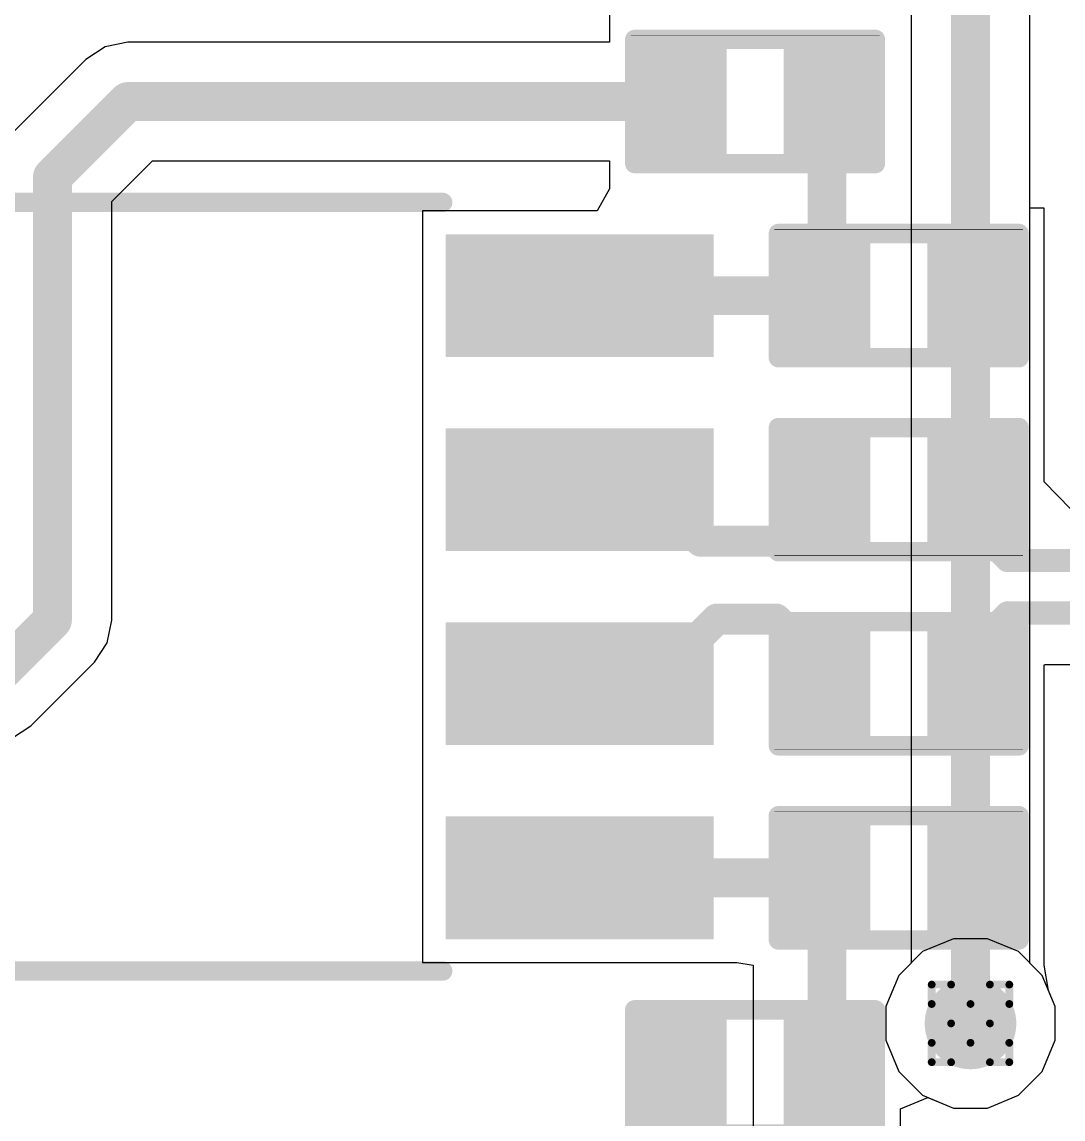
# Model space of a CAD drawing. Header units: inches. Extents: x -11 to 5379, y 0 to 5429.
# Drawn here: x 49.58 to 56.4, y 20.64 to 27.82 of the extents above; entities that cross this region are included whole.
import ezdxf

# ---------------------------------------------------------------- set-up
doc = ezdxf.new("R2010")
doc.units = ezdxf.units.IN
for name, color, linetype in [('Bottom Layer', 5, 'Continuous'), ('Drill Drawing', 1, 'Continuous'), ('GND', 16, 'Continuous'), ('PWR', 76, 'Continuous'), ('Top Layer', 1, 'Continuous'), ('Top Overlay', 2, 'Continuous'), ('Top Paste', 8, 'Continuous'), ('Top Solder', 216, 'Continuous'), ('Via Holes', 16, 'Continuous')]:
    doc.layers.add(name, color=color, linetype=linetype)

# ---------------------------------------------------------------- blocks, each defined once
blk = doc.blocks.new('SOIC_8_0_154___3_90___W______101')
at = {"layer": 'Top Layer'}
for points in [[(1.92499996, 1.6050006), (1.92499996, 2.2049994), (3.474999399999999, 2.2049994), (3.474999399999999, 1.6050006)], [(1.92499996, 0.3350006), (1.92499996, 0.9349994), (3.474999399999999, 0.9349994), (3.474999399999999, 0.3350006)], [(1.92499996, -0.9349994), (1.92499996, -0.3350006), (3.474999399999999, -0.3350006), (3.474999399999999, -0.9349994)], [(1.92499996, -2.2049994), (1.92499996, -1.6050006), (3.474999399999999, -1.6050006), (3.474999399999999, -2.2049994)]]:
    blk.add_hatch(color=1, dxfattribs=at).paths.add_polyline_path(points)
at = {"layer": 'Top Paste'}
for points in [[(1.92499996, 1.6050006), (1.92499996, 2.2049994), (3.474999399999999, 2.2049994), (3.474999399999999, 1.6050006)], [(1.92499996, 0.3350006), (1.92499996, 0.9349994), (3.474999399999999, 0.9349994), (3.474999399999999, 0.3350006)], [(1.92499996, -0.9349994), (1.92499996, -0.3350006), (3.474999399999999, -0.3350006), (3.474999399999999, -0.9349994)], [(1.92499996, -2.2049994), (1.92499996, -1.6050006), (3.474999399999999, -1.6050006), (3.474999399999999, -2.2049994)]]:
    blk.add_hatch(color=8, dxfattribs=at).paths.add_polyline_path(points)
at = {"layer": 'Top Solder'}
for points in [[(1.82339996, 1.5034006), (1.82339996, 2.3065994), (3.5765994, 2.3065994), (3.5765994, 1.5034006)], [(1.82339996, 0.2334006000000001), (1.82339996, 1.0365994), (3.5765994, 1.0365994), (3.5765994, 0.2334005999999999)], [(1.82339996, -1.0365994), (1.82339996, -0.2334005999999999), (3.5765994, -0.2334006000000001), (3.5765994, -1.0365994)], [(1.82339996, -2.3065994), (1.82339996, -1.5034006), (3.5765994, -1.5034006), (3.5765994, -2.3065994)]]:
    blk.add_hatch(color=216, dxfattribs=at).paths.add_polyline_path(points)
at = {"layer": 'Top Overlay'}
for points in [[(-1.8288, 2.5146, 0.127, 0.127, 0), (1.8034, 2.5146, 0.127, 0.127, 0)], [(-1.8288, -2.5146, 0.127, 0.127, 0), (1.8034, -2.5146, 0.127, 0.127, 0)]]:
    blk.add_lwpolyline(points, format="xyseb", dxfattribs=at)
for points in [[(1.77165, 2.5146, 0.0635, 0.0635, 1), (1.83515, 2.5146, 0.0635, 0.0635, 1)], [(1.77165, -2.5146, 0.0635, 0.0635, 1), (1.83515, -2.5146, 0.0635, 0.0635, 1)]]:
    blk.add_lwpolyline(points, format="xyseb", close=True, dxfattribs=at)
blk = doc.blocks.new('R___0402_305')
at = {"layer": 'Top Layer'}
for points in [[(-0.6985, -0.3175), (-0.6985, 0.3175), (-0.2412999999999999, 0.3175), (-0.2413, -0.3175)], [(0.2412999999999999, -0.3175), (0.2413, 0.3175), (0.6985, 0.3175), (0.6985, -0.3175)]]:
    blk.add_hatch(color=1, dxfattribs=at).paths.add_polyline_path(points)
at = {"layer": 'Top Paste'}
for points in [[(-0.6985, -0.3175), (-0.6985, 0.3175), (-0.2412999999999999, 0.3175), (-0.2413, -0.3175)], [(0.2412999999999999, -0.3175), (0.2413, 0.3175), (0.6985, 0.3175), (0.6985, -0.3175)]]:
    blk.add_hatch(color=8, dxfattribs=at).paths.add_polyline_path(points)
at = {"layer": 'Top Solder'}
for points in [[(-0.75350116, -0.37250116), (-0.75350116, 0.37250116), (-0.1862988399999999, 0.37250116), (-0.18629884, -0.37250116)], [(0.1862988399999999, -0.37250116), (0.18629884, 0.37250116), (0.75350116, 0.37250116), (0.75350116, -0.37250116)]]:
    blk.add_hatch(color=216, dxfattribs=at).paths.add_polyline_path(points)
at = {"layer": 'Top Overlay'}
for points in [[(-0.7874, -0.4064, 0.127, 0.127, 0), (-0.7874, 0.4064, 0.127, 0.127, 0)], [(-0.7874, 0.4064, 0.127, 0.127, 0), (0.7874, 0.4064, 0.127, 0.127, 0)], [(0.7874, -0.4064, 0.127, 0.127, 0), (0.7874, 0.4064, 0.127, 0.127, 0)], [(-0.7874, -0.4064, 0.127, 0.127, 0), (0.7874, -0.4064, 0.127, 0.127, 0)], [(-0.8128, -0.4318, 0.0032258, 0.0032258, 0), (0.8128, -0.4318, 0.0032258, 0.0032258, 0)]]:
    blk.add_lwpolyline(points, format="xyseb", dxfattribs=at)
for points in [[(-0.8191499999999999, 0.4064, 0.0635, 0.0635, 1), (-0.7556499999999999, 0.4064, 0.0635, 0.0635, 1)], [(-0.8191499999999999, 0.4064, 0.0635, 0.0635, 1), (-0.7556499999999999, 0.4064, 0.0635, 0.0635, 1)], [(0.7556499999999999, 0.4064, 0.0635, 0.0635, 1), (0.8191499999999999, 0.4064, 0.0635, 0.0635, 1)], [(0.7556499999999999, 0.4064, 0.0635, 0.0635, 1), (0.8191499999999999, 0.4064, 0.0635, 0.0635, 1)], [(-0.8191499999999999, -0.4064, 0.0635, 0.0635, 1), (-0.7556499999999999, -0.4064, 0.0635, 0.0635, 1)], [(-0.8191499999999999, -0.4064, 0.0635, 0.0635, 1), (-0.7556499999999999, -0.4064, 0.0635, 0.0635, 1)], [(0.7556499999999999, -0.4064, 0.0635, 0.0635, 1), (0.8191499999999999, -0.4064, 0.0635, 0.0635, 1)], [(0.7556499999999999, -0.4064, 0.0635, 0.0635, 1), (0.8191499999999999, -0.4064, 0.0635, 0.0635, 1)], [(-0.81360518, -0.4318, 0.0016129, 0.0016129, 1), (-0.8119948199999999, -0.4318, 0.0016129, 0.0016129, 1)], [(0.8119948199999999, -0.4318, 0.0016129, 0.0016129, 1), (0.81360518, -0.4318, 0.0016129, 0.0016129, 1)]]:
    blk.add_lwpolyline(points, format="xyseb", close=True, dxfattribs=at)
blk = doc.blocks.new('R___0402_308')
at = {"layer": 'Top Layer'}
for points in [[(-0.6985, -0.3175), (-0.6985, 0.3175), (-0.2412999999999999, 0.3175), (-0.2413, -0.3175)], [(0.2412999999999999, -0.3175), (0.2413, 0.3175), (0.6985, 0.3175), (0.6985, -0.3175)]]:
    blk.add_hatch(color=1, dxfattribs=at).paths.add_polyline_path(points)
at = {"layer": 'Top Paste'}
for points in [[(-0.6985, -0.3175), (-0.6985, 0.3175), (-0.2412999999999999, 0.3175), (-0.2413, -0.3175)], [(0.2412999999999999, -0.3175), (0.2413, 0.3175), (0.6985, 0.3175), (0.6985, -0.3175)]]:
    blk.add_hatch(color=8, dxfattribs=at).paths.add_polyline_path(points)
at = {"layer": 'Top Solder'}
for points in [[(-0.75350116, -0.37250116), (-0.75350116, 0.37250116), (-0.1862988399999999, 0.37250116), (-0.18629884, -0.37250116)], [(0.1862988399999999, -0.37250116), (0.18629884, 0.37250116), (0.75350116, 0.37250116), (0.75350116, -0.37250116)]]:
    blk.add_hatch(color=216, dxfattribs=at).paths.add_polyline_path(points)
at = {"layer": 'Top Overlay'}
for points in [[(-0.7874, 0.4064, 0.127, 0.127, 0), (-0.7874, -0.4064, 0.127, 0.127, 0)], [(0.7874, 0.4064, 0.127, 0.127, 0), (-0.7874, 0.4064, 0.127, 0.127, 0)], [(0.7874, 0.4064, 0.127, 0.127, 0), (0.7874, -0.4064, 0.127, 0.127, 0)], [(0.7874, -0.4064, 0.127, 0.127, 0), (-0.7874, -0.4064, 0.127, 0.127, 0)], [(0.8128, -0.4318, 0.0032258, 0.0032258, 0), (-0.8128, -0.4318, 0.0032258, 0.0032258, 0)]]:
    blk.add_lwpolyline(points, format="xyseb", dxfattribs=at)
for points in [[(-0.8191499999999999, 0.4064, 0.0635, 0.0635, 1), (-0.7556499999999999, 0.4064, 0.0635, 0.0635, 1)], [(-0.8191499999999999, 0.4064, 0.0635, 0.0635, 1), (-0.7556499999999999, 0.4064, 0.0635, 0.0635, 1)], [(0.7556499999999999, 0.4064, 0.0635, 0.0635, 1), (0.8191499999999999, 0.4064, 0.0635, 0.0635, 1)], [(0.7556499999999999, 0.4064, 0.0635, 0.0635, 1), (0.8191499999999999, 0.4064, 0.0635, 0.0635, 1)], [(-0.8191499999999999, -0.4064, 0.0635, 0.0635, 1), (-0.7556499999999999, -0.4064, 0.0635, 0.0635, 1)], [(-0.8191499999999999, -0.4064, 0.0635, 0.0635, 1), (-0.7556499999999999, -0.4064, 0.0635, 0.0635, 1)], [(0.7556499999999999, -0.4064, 0.0635, 0.0635, 1), (0.8191499999999999, -0.4064, 0.0635, 0.0635, 1)], [(0.7556499999999999, -0.4064, 0.0635, 0.0635, 1), (0.8191499999999999, -0.4064, 0.0635, 0.0635, 1)], [(-0.81360518, -0.4318, 0.0016129, 0.0016129, 1), (-0.8119948199999999, -0.4318, 0.0016129, 0.0016129, 1)], [(0.8119948199999999, -0.4318, 0.0016129, 0.0016129, 1), (0.81360518, -0.4318, 0.0016129, 0.0016129, 1)]]:
    blk.add_lwpolyline(points, format="xyseb", close=True, dxfattribs=at)
blk = doc.blocks.new('R___0402_310')
at = {"layer": 'Top Layer'}
for points in [[(-0.6985, -0.3175), (-0.6985, 0.3175), (-0.2412999999999999, 0.3175), (-0.2413, -0.3175)], [(0.2412999999999999, -0.3175), (0.2413, 0.3175), (0.6985, 0.3175), (0.6985, -0.3175)]]:
    blk.add_hatch(color=1, dxfattribs=at).paths.add_polyline_path(points)
at = {"layer": 'Top Paste'}
for points in [[(-0.6985, -0.3175), (-0.6985, 0.3175), (-0.2412999999999999, 0.3175), (-0.2413, -0.3175)], [(0.2412999999999999, -0.3175), (0.2413, 0.3175), (0.6985, 0.3175), (0.6985, -0.3175)]]:
    blk.add_hatch(color=8, dxfattribs=at).paths.add_polyline_path(points)
at = {"layer": 'Top Solder'}
for points in [[(-0.75350116, -0.37250116), (-0.75350116, 0.37250116), (-0.1862988399999999, 0.37250116), (-0.18629884, -0.37250116)], [(0.1862988399999999, -0.37250116), (0.18629884, 0.37250116), (0.75350116, 0.37250116), (0.75350116, -0.37250116)]]:
    blk.add_hatch(color=216, dxfattribs=at).paths.add_polyline_path(points)
at = {"layer": 'Top Overlay'}
for points in [[(-0.7874, -0.4064, 0.127, 0.127, 0), (-0.7874, 0.4064, 0.127, 0.127, 0)], [(-0.7874, 0.4064, 0.127, 0.127, 0), (0.7874, 0.4064, 0.127, 0.127, 0)], [(0.7874, -0.4064, 0.127, 0.127, 0), (0.7874, 0.4064, 0.127, 0.127, 0)], [(-0.7874, -0.4064, 0.127, 0.127, 0), (0.7874, -0.4064, 0.127, 0.127, 0)], [(-0.8128, -0.4318, 0.0032258, 0.0032258, 0), (0.8128, -0.4318, 0.0032258, 0.0032258, 0)]]:
    blk.add_lwpolyline(points, format="xyseb", dxfattribs=at)
for points in [[(-0.8191499999999999, 0.4064, 0.0635, 0.0635, 1), (-0.7556499999999999, 0.4064, 0.0635, 0.0635, 1)], [(-0.8191499999999999, 0.4064, 0.0635, 0.0635, 1), (-0.7556499999999999, 0.4064, 0.0635, 0.0635, 1)], [(0.7556499999999999, 0.4064, 0.0635, 0.0635, 1), (0.8191499999999999, 0.4064, 0.0635, 0.0635, 1)], [(0.7556499999999999, 0.4064, 0.0635, 0.0635, 1), (0.8191499999999999, 0.4064, 0.0635, 0.0635, 1)], [(-0.8191499999999999, -0.4064, 0.0635, 0.0635, 1), (-0.7556499999999999, -0.4064, 0.0635, 0.0635, 1)], [(-0.8191499999999999, -0.4064, 0.0635, 0.0635, 1), (-0.7556499999999999, -0.4064, 0.0635, 0.0635, 1)], [(0.7556499999999999, -0.4064, 0.0635, 0.0635, 1), (0.8191499999999999, -0.4064, 0.0635, 0.0635, 1)], [(0.7556499999999999, -0.4064, 0.0635, 0.0635, 1), (0.8191499999999999, -0.4064, 0.0635, 0.0635, 1)], [(-0.81360518, -0.4318, 0.0016129, 0.0016129, 1), (-0.8119948199999999, -0.4318, 0.0016129, 0.0016129, 1)], [(0.8119948199999999, -0.4318, 0.0016129, 0.0016129, 1), (0.81360518, -0.4318, 0.0016129, 0.0016129, 1)]]:
    blk.add_lwpolyline(points, format="xyseb", close=True, dxfattribs=at)
blk = doc.blocks.new('R___0402_313')
at = {"layer": 'Top Layer'}
for points in [[(-0.6985, -0.3175), (-0.6985, 0.3175), (-0.2412999999999999, 0.3175), (-0.2413, -0.3175)], [(0.2412999999999999, -0.3175), (0.2413, 0.3175), (0.6985, 0.3175), (0.6985, -0.3175)]]:
    blk.add_hatch(color=1, dxfattribs=at).paths.add_polyline_path(points)
at = {"layer": 'Top Paste'}
for points in [[(-0.6985, -0.3175), (-0.6985, 0.3175), (-0.2412999999999999, 0.3175), (-0.2413, -0.3175)], [(0.2412999999999999, -0.3175), (0.2413, 0.3175), (0.6985, 0.3175), (0.6985, -0.3175)]]:
    blk.add_hatch(color=8, dxfattribs=at).paths.add_polyline_path(points)
at = {"layer": 'Top Solder'}
for points in [[(-0.75350116, -0.37250116), (-0.75350116, 0.37250116), (-0.1862988399999999, 0.37250116), (-0.18629884, -0.37250116)], [(0.1862988399999999, -0.37250116), (0.18629884, 0.37250116), (0.75350116, 0.37250116), (0.75350116, -0.37250116)]]:
    blk.add_hatch(color=216, dxfattribs=at).paths.add_polyline_path(points)
at = {"layer": 'Top Overlay'}
for points in [[(-0.7874, -0.4064, 0.127, 0.127, 0), (-0.7874, 0.4064, 0.127, 0.127, 0)], [(-0.7874, 0.4064, 0.127, 0.127, 0), (0.7874, 0.4064, 0.127, 0.127, 0)], [(0.7874, -0.4064, 0.127, 0.127, 0), (0.7874, 0.4064, 0.127, 0.127, 0)], [(-0.7874, -0.4064, 0.127, 0.127, 0), (0.7874, -0.4064, 0.127, 0.127, 0)], [(-0.8128, -0.4318, 0.0032258, 0.0032258, 0), (0.8128, -0.4318, 0.0032258, 0.0032258, 0)]]:
    blk.add_lwpolyline(points, format="xyseb", dxfattribs=at)
for points in [[(-0.8191499999999999, 0.4064, 0.0635, 0.0635, 1), (-0.7556499999999999, 0.4064, 0.0635, 0.0635, 1)], [(-0.8191499999999999, 0.4064, 0.0635, 0.0635, 1), (-0.7556499999999999, 0.4064, 0.0635, 0.0635, 1)], [(0.7556499999999999, 0.4064, 0.0635, 0.0635, 1), (0.8191499999999999, 0.4064, 0.0635, 0.0635, 1)], [(0.7556499999999999, 0.4064, 0.0635, 0.0635, 1), (0.8191499999999999, 0.4064, 0.0635, 0.0635, 1)], [(-0.8191499999999999, -0.4064, 0.0635, 0.0635, 1), (-0.7556499999999999, -0.4064, 0.0635, 0.0635, 1)], [(-0.8191499999999999, -0.4064, 0.0635, 0.0635, 1), (-0.7556499999999999, -0.4064, 0.0635, 0.0635, 1)], [(0.7556499999999999, -0.4064, 0.0635, 0.0635, 1), (0.8191499999999999, -0.4064, 0.0635, 0.0635, 1)], [(0.7556499999999999, -0.4064, 0.0635, 0.0635, 1), (0.8191499999999999, -0.4064, 0.0635, 0.0635, 1)], [(-0.81360518, -0.4318, 0.0016129, 0.0016129, 1), (-0.8119948199999999, -0.4318, 0.0016129, 0.0016129, 1)], [(0.8119948199999999, -0.4318, 0.0016129, 0.0016129, 1), (0.81360518, -0.4318, 0.0016129, 0.0016129, 1)]]:
    blk.add_lwpolyline(points, format="xyseb", close=True, dxfattribs=at)
blk = doc.blocks.new('R___0402_315')
at = {"layer": 'Top Layer'}
for points in [[(-0.6985, -0.3175), (-0.6985, 0.3175), (-0.2412999999999999, 0.3175), (-0.2413, -0.3175)], [(0.2412999999999999, -0.3175), (0.2413, 0.3175), (0.6985, 0.3175), (0.6985, -0.3175)]]:
    blk.add_hatch(color=1, dxfattribs=at).paths.add_polyline_path(points)
at = {"layer": 'Top Paste'}
for points in [[(-0.6985, -0.3175), (-0.6985, 0.3175), (-0.2412999999999999, 0.3175), (-0.2413, -0.3175)], [(0.2412999999999999, -0.3175), (0.2413, 0.3175), (0.6985, 0.3175), (0.6985, -0.3175)]]:
    blk.add_hatch(color=8, dxfattribs=at).paths.add_polyline_path(points)
at = {"layer": 'Top Solder'}
for points in [[(-0.75350116, -0.37250116), (-0.75350116, 0.37250116), (-0.1862988399999999, 0.37250116), (-0.18629884, -0.37250116)], [(0.1862988399999999, -0.37250116), (0.18629884, 0.37250116), (0.75350116, 0.37250116), (0.75350116, -0.37250116)]]:
    blk.add_hatch(color=216, dxfattribs=at).paths.add_polyline_path(points)
at = {"layer": 'Top Overlay'}
for points in [[(-0.7874, 0.4064, 0.127, 0.127, 0), (-0.7874, -0.4064, 0.127, 0.127, 0)], [(0.7874, 0.4064, 0.127, 0.127, 0), (-0.7874, 0.4064, 0.127, 0.127, 0)], [(0.7874, 0.4064, 0.127, 0.127, 0), (0.7874, -0.4064, 0.127, 0.127, 0)], [(0.7874, -0.4064, 0.127, 0.127, 0), (-0.7874, -0.4064, 0.127, 0.127, 0)], [(0.8128, -0.4318, 0.0032258, 0.0032258, 0), (-0.8128, -0.4318, 0.0032258, 0.0032258, 0)]]:
    blk.add_lwpolyline(points, format="xyseb", dxfattribs=at)
for points in [[(-0.8191499999999999, 0.4064, 0.0635, 0.0635, 1), (-0.7556499999999999, 0.4064, 0.0635, 0.0635, 1)], [(-0.8191499999999999, 0.4064, 0.0635, 0.0635, 1), (-0.7556499999999999, 0.4064, 0.0635, 0.0635, 1)], [(0.7556499999999999, 0.4064, 0.0635, 0.0635, 1), (0.8191499999999999, 0.4064, 0.0635, 0.0635, 1)], [(0.7556499999999999, 0.4064, 0.0635, 0.0635, 1), (0.8191499999999999, 0.4064, 0.0635, 0.0635, 1)], [(-0.8191499999999999, -0.4064, 0.0635, 0.0635, 1), (-0.7556499999999999, -0.4064, 0.0635, 0.0635, 1)], [(-0.8191499999999999, -0.4064, 0.0635, 0.0635, 1), (-0.7556499999999999, -0.4064, 0.0635, 0.0635, 1)], [(0.7556499999999999, -0.4064, 0.0635, 0.0635, 1), (0.8191499999999999, -0.4064, 0.0635, 0.0635, 1)], [(0.7556499999999999, -0.4064, 0.0635, 0.0635, 1), (0.8191499999999999, -0.4064, 0.0635, 0.0635, 1)], [(-0.81360518, -0.4318, 0.0016129, 0.0016129, 1), (-0.8119948199999999, -0.4318, 0.0016129, 0.0016129, 1)], [(0.8119948199999999, -0.4318, 0.0016129, 0.0016129, 1), (0.81360518, -0.4318, 0.0016129, 0.0016129, 1)]]:
    blk.add_lwpolyline(points, format="xyseb", close=True, dxfattribs=at)
blk = doc.blocks.new('R___0402_317')
at = {"layer": 'Top Layer'}
for points in [[(-0.6985, -0.3175), (-0.6985, 0.3175), (-0.2412999999999999, 0.3175), (-0.2413, -0.3175)], [(0.2412999999999999, -0.3175), (0.2413, 0.3175), (0.6985, 0.3175), (0.6985, -0.3175)]]:
    blk.add_hatch(color=1, dxfattribs=at).paths.add_polyline_path(points)
at = {"layer": 'Top Paste'}
for points in [[(-0.6985, -0.3175), (-0.6985, 0.3175), (-0.2412999999999999, 0.3175), (-0.2413, -0.3175)], [(0.2412999999999999, -0.3175), (0.2413, 0.3175), (0.6985, 0.3175), (0.6985, -0.3175)]]:
    blk.add_hatch(color=8, dxfattribs=at).paths.add_polyline_path(points)
at = {"layer": 'Top Solder'}
for points in [[(-0.75350116, -0.37250116), (-0.75350116, 0.37250116), (-0.1862988399999999, 0.37250116), (-0.18629884, -0.37250116)], [(0.1862988399999999, -0.37250116), (0.18629884, 0.37250116), (0.75350116, 0.37250116), (0.75350116, -0.37250116)]]:
    blk.add_hatch(color=216, dxfattribs=at).paths.add_polyline_path(points)
at = {"layer": 'Top Overlay'}
for points in [[(-0.7874, 0.4064, 0.127, 0.127, 0), (-0.7874, -0.4064, 0.127, 0.127, 0)], [(0.7874, 0.4064, 0.127, 0.127, 0), (-0.7874, 0.4064, 0.127, 0.127, 0)], [(0.7874, 0.4064, 0.127, 0.127, 0), (0.7874, -0.4064, 0.127, 0.127, 0)], [(0.7874, -0.4064, 0.127, 0.127, 0), (-0.7874, -0.4064, 0.127, 0.127, 0)], [(0.8128, -0.4318, 0.0032258, 0.0032258, 0), (-0.8128, -0.4318, 0.0032258, 0.0032258, 0)]]:
    blk.add_lwpolyline(points, format="xyseb", dxfattribs=at)
for points in [[(-0.8191499999999999, 0.4064, 0.0635, 0.0635, 1), (-0.7556499999999999, 0.4064, 0.0635, 0.0635, 1)], [(-0.8191499999999999, 0.4064, 0.0635, 0.0635, 1), (-0.7556499999999999, 0.4064, 0.0635, 0.0635, 1)], [(0.7556499999999999, 0.4064, 0.0635, 0.0635, 1), (0.8191499999999999, 0.4064, 0.0635, 0.0635, 1)], [(0.7556499999999999, 0.4064, 0.0635, 0.0635, 1), (0.8191499999999999, 0.4064, 0.0635, 0.0635, 1)], [(-0.8191499999999999, -0.4064, 0.0635, 0.0635, 1), (-0.7556499999999999, -0.4064, 0.0635, 0.0635, 1)], [(-0.8191499999999999, -0.4064, 0.0635, 0.0635, 1), (-0.7556499999999999, -0.4064, 0.0635, 0.0635, 1)], [(0.7556499999999999, -0.4064, 0.0635, 0.0635, 1), (0.8191499999999999, -0.4064, 0.0635, 0.0635, 1)], [(0.7556499999999999, -0.4064, 0.0635, 0.0635, 1), (0.8191499999999999, -0.4064, 0.0635, 0.0635, 1)], [(-0.81360518, -0.4318, 0.0016129, 0.0016129, 1), (-0.8119948199999999, -0.4318, 0.0016129, 0.0016129, 1)], [(0.8119948199999999, -0.4318, 0.0016129, 0.0016129, 1), (0.81360518, -0.4318, 0.0016129, 0.0016129, 1)]]:
    blk.add_lwpolyline(points, format="xyseb", close=True, dxfattribs=at)

msp = doc.modelspace()

# ---------------------------------------------------------------- hatches: boundary and pattern name
at = {"layer": 'Bottom Layer'}
h = msp.add_hatch(color=5, dxfattribs=at)
edge = h.paths.add_edge_path()
edge.add_arc((55.79229379999999, 21.2663278), 0.2999994, 0, 360)
at = {"layer": 'GND'}
h = msp.add_hatch(color=16, dxfattribs=at)
edge = h.paths.add_edge_path()
edge.add_arc((55.79229379999999, 21.2663278), 0.2999994, 0, 360)
at = {"layer": 'PWR'}
h = msp.add_hatch(color=76, dxfattribs=at)
edge = h.paths.add_edge_path()
edge.add_arc((55.79229379999999, 21.2663278), 0.2999994, 0, 360)
at = {"layer": 'Top Layer'}
h = msp.add_hatch(color=1, dxfattribs=at)
edge = h.paths.add_edge_path()
edge.add_arc((55.79229379999999, 21.2663278), 0.2999994, 0, 360)
at = {"layer": 'Via Holes'}
h = msp.add_hatch(color=7, dxfattribs=at)
edge = h.paths.add_edge_path()
edge.add_arc((55.79229379999999, 21.2663278), 0.1499997, 0, 360)

# ---------------------------------------------------------------- linework, layer by layer
at = {"layer": 'Bottom Layer'}
for p, q in [((56.18075886, 21.6613359), (56.18075886, 28.61656964)), ((55.40382874, 28.45566318), (55.40382874, 21.6613359)), ((55.40382874, 21.6613359), (55.32263509999999, 21.58014226)), ((56.2619525, 21.58014226), (56.18075886, 21.6613359)), ((55.32263509999999, 21.58014226), (55.23829439999999, 21.3765257)), ((56.34629319999999, 21.3765257), (56.2619525, 21.58014226)), ((55.23829439999999, 21.3765257), (55.23829439999999, 21.1561299)), ((56.34629319999999, 21.1561299), (56.34629319999999, 21.3765257)), ((55.23829439999999, 21.1561299), (55.32263509999999, 20.95251334)), ((56.2619525, 20.95251334), (56.34629319999999, 21.1561299)), ((55.32263509999999, 20.95251334), (55.47847934, 20.7966691)), ((56.10610825999999, 20.7966691), (56.2619525, 20.95251334)), ((55.47847934, 20.7966691), (55.6820959, 20.7123284)), ((55.9024917, 20.7123284), (56.10610825999999, 20.7966691)), ((55.6820959, 20.7123284), (55.9024917, 20.7123284))]:
    msp.add_line(p, q, dxfattribs=at)
msp.add_lwpolyline([(55.79229379999999, 21.2663278, 0.254, 0.254, 0), (55.79229379999999, 28.61656964, 0.254, 0.254, 0)], format="xyseb", dxfattribs=at)
msp.add_lwpolyline([(55.72879379999999, 21.2663278, 0.127, 0.127, 1), (55.8557938, 21.2663278, 0.127, 0.127, 1)], format="xyseb", close=True, dxfattribs=at)
at = {"layer": 'Drill Drawing'}
for points in [[(55.5382938, 21.3933278, 0.0508, 0.0508, 0), (55.5382938, 21.5203278, 0.0508, 0.0508, 0)], [(55.5382938, 21.5203278, 0.0508, 0.0508, 0), (55.66529379999999, 21.5203278, 0.0508, 0.0508, 0)], [(55.66529379999999, 21.5203278, 0.0508, 0.0508, 0), (55.79229379999999, 21.3933278, 0.0508, 0.0508, 0)], [(55.79229379999999, 21.3933278, 0.0508, 0.0508, 0), (55.9192938, 21.5203278, 0.0508, 0.0508, 0)], [(55.9192938, 21.5203278, 0.0508, 0.0508, 0), (56.0462938, 21.5203278, 0.0508, 0.0508, 0)], [(56.0462938, 21.3933278, 0.0508, 0.0508, 0), (56.0462938, 21.5203278, 0.0508, 0.0508, 0)], [(55.5382938, 21.3933278, 0.0508, 0.0508, 0), (55.66529379999999, 21.2663278, 0.0508, 0.0508, 0)], [(55.9192938, 21.2663278, 0.0508, 0.0508, 0), (56.0462938, 21.3933278, 0.0508, 0.0508, 0)], [(55.5382938, 21.1393278, 0.0508, 0.0508, 0), (55.66529379999999, 21.2663278, 0.0508, 0.0508, 0)], [(55.9192938, 21.2663278, 0.0508, 0.0508, 0), (56.0462938, 21.1393278, 0.0508, 0.0508, 0)], [(55.5382938, 21.0123278, 0.0508, 0.0508, 0), (55.5382938, 21.1393278, 0.0508, 0.0508, 0)], [(55.66529379999999, 21.0123278, 0.0508, 0.0508, 0), (55.79229379999999, 21.1393278, 0.0508, 0.0508, 0)], [(55.79229379999999, 21.1393278, 0.0508, 0.0508, 0), (55.9192938, 21.0123278, 0.0508, 0.0508, 0)], [(56.0462938, 21.0123278, 0.0508, 0.0508, 0), (56.0462938, 21.1393278, 0.0508, 0.0508, 0)], [(55.5382938, 21.0123278, 0.0508, 0.0508, 0), (55.66529379999999, 21.0123278, 0.0508, 0.0508, 0)], [(55.9192938, 21.0123278, 0.0508, 0.0508, 0), (56.0462938, 21.0123278, 0.0508, 0.0508, 0)]]:
    msp.add_lwpolyline(points, format="xyseb", dxfattribs=at)
for points in [[(55.5255938, 21.5203278, 0.0254, 0.0254, 1), (55.5509938, 21.5203278, 0.0254, 0.0254, 1)], [(55.5255938, 21.5203278, 0.0254, 0.0254, 1), (55.5509938, 21.5203278, 0.0254, 0.0254, 1)], [(55.6525938, 21.5203278, 0.0254, 0.0254, 1), (55.6779938, 21.5203278, 0.0254, 0.0254, 1)], [(55.6525938, 21.5203278, 0.0254, 0.0254, 1), (55.6779938, 21.5203278, 0.0254, 0.0254, 1)], [(55.9065938, 21.5203278, 0.0254, 0.0254, 1), (55.93199379999999, 21.5203278, 0.0254, 0.0254, 1)], [(55.9065938, 21.5203278, 0.0254, 0.0254, 1), (55.93199379999999, 21.5203278, 0.0254, 0.0254, 1)], [(56.03359379999999, 21.5203278, 0.0254, 0.0254, 1), (56.0589938, 21.5203278, 0.0254, 0.0254, 1)], [(56.03359379999999, 21.5203278, 0.0254, 0.0254, 1), (56.0589938, 21.5203278, 0.0254, 0.0254, 1)], [(55.5255938, 21.3933278, 0.0254, 0.0254, 1), (55.5509938, 21.3933278, 0.0254, 0.0254, 1)], [(55.5255938, 21.3933278, 0.0254, 0.0254, 1), (55.5509938, 21.3933278, 0.0254, 0.0254, 1)], [(55.7795938, 21.3933278, 0.0254, 0.0254, 1), (55.8049938, 21.3933278, 0.0254, 0.0254, 1)], [(55.7795938, 21.3933278, 0.0254, 0.0254, 1), (55.8049938, 21.3933278, 0.0254, 0.0254, 1)], [(56.03359379999999, 21.3933278, 0.0254, 0.0254, 1), (56.0589938, 21.3933278, 0.0254, 0.0254, 1)], [(56.03359379999999, 21.3933278, 0.0254, 0.0254, 1), (56.0589938, 21.3933278, 0.0254, 0.0254, 1)], [(55.6525938, 21.2663278, 0.0254, 0.0254, 1), (55.6779938, 21.2663278, 0.0254, 0.0254, 1)], [(55.6525938, 21.2663278, 0.0254, 0.0254, 1), (55.6779938, 21.2663278, 0.0254, 0.0254, 1)], [(55.9065938, 21.2663278, 0.0254, 0.0254, 1), (55.93199379999999, 21.2663278, 0.0254, 0.0254, 1)], [(55.9065938, 21.2663278, 0.0254, 0.0254, 1), (55.93199379999999, 21.2663278, 0.0254, 0.0254, 1)], [(55.5255938, 21.1393278, 0.0254, 0.0254, 1), (55.5509938, 21.1393278, 0.0254, 0.0254, 1)], [(55.5255938, 21.1393278, 0.0254, 0.0254, 1), (55.5509938, 21.1393278, 0.0254, 0.0254, 1)], [(55.7795938, 21.1393278, 0.0254, 0.0254, 1), (55.8049938, 21.1393278, 0.0254, 0.0254, 1)], [(55.7795938, 21.1393278, 0.0254, 0.0254, 1), (55.8049938, 21.1393278, 0.0254, 0.0254, 1)], [(56.03359379999999, 21.1393278, 0.0254, 0.0254, 1), (56.0589938, 21.1393278, 0.0254, 0.0254, 1)], [(56.03359379999999, 21.1393278, 0.0254, 0.0254, 1), (56.0589938, 21.1393278, 0.0254, 0.0254, 1)], [(55.5255938, 21.0123278, 0.0254, 0.0254, 1), (55.5509938, 21.0123278, 0.0254, 0.0254, 1)], [(55.5255938, 21.0123278, 0.0254, 0.0254, 1), (55.5509938, 21.0123278, 0.0254, 0.0254, 1)], [(55.6525938, 21.0123278, 0.0254, 0.0254, 1), (55.6779938, 21.0123278, 0.0254, 0.0254, 1)], [(55.6525938, 21.0123278, 0.0254, 0.0254, 1), (55.6779938, 21.0123278, 0.0254, 0.0254, 1)], [(55.9065938, 21.0123278, 0.0254, 0.0254, 1), (55.93199379999999, 21.0123278, 0.0254, 0.0254, 1)], [(55.9065938, 21.0123278, 0.0254, 0.0254, 1), (55.93199379999999, 21.0123278, 0.0254, 0.0254, 1)], [(56.03359379999999, 21.0123278, 0.0254, 0.0254, 1), (56.0589938, 21.0123278, 0.0254, 0.0254, 1)], [(56.03359379999999, 21.0123278, 0.0254, 0.0254, 1), (56.0589938, 21.0123278, 0.0254, 0.0254, 1)]]:
    msp.add_lwpolyline(points, format="xyseb", close=True, dxfattribs=at)
at = {"layer": 'GND'}
for p, q in [((55.6820959, 21.8203272), (55.47847934, 21.7359865)), ((55.9024917, 21.8203272), (55.6820959, 21.8203272)), ((56.10610825999999, 21.7359865), (55.9024917, 21.8203272)), ((55.47847934, 21.7359865), (55.32263509999999, 21.58014226)), ((56.2619525, 21.58014226), (56.10610825999999, 21.7359865)), ((55.32263509999999, 21.58014226), (55.23829439999999, 21.3765257)), ((56.34629319999999, 21.3765257), (56.2619525, 21.58014226)), ((55.23829439999999, 21.3765257), (55.23829439999999, 21.1561299)), ((56.34629319999999, 21.1561299), (56.34629319999999, 21.3765257)), ((55.23829439999999, 21.1561299), (55.32263509999999, 20.95251334)), ((56.2619525, 20.95251334), (56.34629319999999, 21.1561299)), ((55.32263509999999, 20.95251334), (55.47847934, 20.7966691)), ((56.10610825999999, 20.7966691), (56.2619525, 20.95251334)), ((55.47847934, 20.7966691), (55.6820959, 20.7123284)), ((55.9024917, 20.7123284), (56.10610825999999, 20.7966691)), ((55.6820959, 20.7123284), (55.9024917, 20.7123284))]:
    msp.add_line(p, q, dxfattribs=at)
at = {"layer": 'PWR'}
for p, q in [((55.6820959, 21.8203272), (55.47847934, 21.7359865)), ((55.9024917, 21.8203272), (55.6820959, 21.8203272)), ((56.10610825999999, 21.7359865), (55.9024917, 21.8203272)), ((55.47847934, 21.7359865), (55.32263509999999, 21.58014226)), ((56.2619525, 21.58014226), (56.10610825999999, 21.7359865)), ((55.32263509999999, 21.58014226), (55.23829439999999, 21.3765257)), ((56.34629319999999, 21.3765257), (56.2619525, 21.58014226)), ((55.23829439999999, 21.3765257), (55.23829439999999, 21.1561299)), ((56.34629319999999, 21.1561299), (56.34629319999999, 21.3765257)), ((55.23829439999999, 21.1561299), (55.32263509999999, 20.95251334)), ((56.2619525, 20.95251334), (56.34629319999999, 21.1561299)), ((55.32263509999999, 20.95251334), (55.47847934, 20.7966691)), ((56.10610825999999, 20.7966691), (56.2619525, 20.95251334)), ((55.47847934, 20.7966691), (55.6820959, 20.7123284)), ((55.9024917, 20.7123284), (56.10610825999999, 20.7966691)), ((55.6820959, 20.7123284), (55.9024917, 20.7123284))]:
    msp.add_line(p, q, dxfattribs=at)
at = {"layer": 'Top Layer'}
for p, q in [((56.18075886, 26.6003278), (56.18075886, 38.12376424)), ((53.43009379999999, 27.8703278), (53.43009379999999, 27.68729286)), ((50.12855099999999, 27.65772218), (50.00252382, 27.57351356)), ((50.27720958, 27.68729286), (50.12855099999999, 27.65772218)), ((53.43009379999999, 27.68729286), (50.27720958, 27.68729286)), ((50.00252382, 27.57351356), (49.50931424, 27.08030398)), ((50.17246506, 26.64471176), (50.43811604, 26.91036274)), ((50.43811604, 26.91036274), (53.43009379999999, 26.91036274)), ((53.43009379999999, 26.91036274), (53.43009379999999, 26.72733034)), ((53.43009379999999, 26.72733034), (53.34970025999999, 26.5828272)), ((50.17246506, 23.90501442), (50.17246506, 26.64471176)), ((53.34970025999999, 26.5828272), (52.20549376, 26.5828272)), ((52.20549376, 26.5828272), (52.20549376, 25.49062974)), ((56.27489379999999, 26.6003278), (56.18075886, 26.6003278)), ((56.27489379999999, 25.50813034), (56.27489379999999, 26.6003278)), ((52.20549376, 25.49062974), (52.20549122, 25.4748284)), ((56.27489634000001, 25.4573278), (56.27489379999999, 25.50813034)), ((52.20549122, 25.4748284), (52.20549122, 25.3128272)), ((56.27489634000001, 25.3303278), (56.27489634000001, 25.4573278)), ((52.20549122, 25.3128272), (52.20549376, 25.29702586)), ((52.20549376, 25.29702586), (52.20549376, 24.2206272)), ((56.27489379999999, 25.27952526), (56.27489634000001, 25.3303278)), ((56.27489379999999, 24.8091706), (56.27489379999999, 25.27952526)), ((56.44979312, 24.63194718), (56.27489379999999, 24.8091706)), ((52.20549122, 24.20483348), (52.20548867999999, 24.20483348)), ((52.20548867999999, 24.20483348), (52.20548867999999, 24.04282212)), ((52.20549376, 24.2206272), (52.20549122, 24.20483348)), ((52.20548867999999, 24.04282212), (52.20549376, 24.04282212)), ((52.20549376, 24.04282212), (52.20549376, 22.95062974)), ((50.14289437999999, 23.75635584), (50.17246506, 23.90501442)), ((50.05868576, 23.63032866), (50.14289437999999, 23.75635584)), ((49.64249914, 23.21414204), (50.05868576, 23.63032866)), ((56.27489379999999, 23.6087031), (56.27628825999999, 23.61570842)), ((56.27489379999999, 22.96813034), (56.27489379999999, 23.6087031)), ((56.27628825999999, 23.61570842), (57.97281775999999, 23.61570842)), ((49.51647196, 23.12993342), (49.64249914, 23.21414204)), ((52.20549376, 22.95062974), (52.20549122, 22.9348284)), ((52.20549122, 22.9348284), (52.20549122, 22.7728272)), ((56.27489634000001, 22.9173278), (56.27489379999999, 22.96813034)), ((56.27489634000001, 22.7903278), (56.27489634000001, 22.9173278)), ((52.20549122, 22.7728272), (52.20549376, 22.75702586)), ((56.27489379999999, 22.73952526), (56.27489634000001, 22.7903278)), ((52.20549376, 22.75702586), (52.20549376, 21.6648284)), ((56.27489379999999, 21.64733288), (56.27489379999999, 22.73952526)), ((52.20549376, 21.6648284), (54.26349066, 21.6648284)), ((54.26349066, 21.6648284), (54.26349066, 21.66482586)), ((54.26349066, 21.66482586), (54.36989126, 21.64732526)), ((54.36989126, 21.64732526), (54.36989126, 21.52032526)), ((56.27489887999999, 21.64733034), (56.27489379999999, 21.64733288)), ((56.27489634000001, 21.6473278), (56.27489887999999, 21.64733034)), ((56.30295572, 21.48115084), (56.27489634000001, 21.6473278)), ((54.36989126, 21.52032526), (54.3698938, 21.52032526)), ((54.3698938, 21.52032526), (54.3698938, 20.3773278)), ((56.34629319999999, 21.3765257), (56.30295572, 21.48115084)), ((56.34629319999999, 21.1561299), (56.34629319999999, 21.3765257)), ((56.2619525, 20.95251334), (56.34629319999999, 21.1561299)), ((56.10610825999999, 20.7966691), (56.2619525, 20.95251334)), ((55.3350938, 20.70774624), (55.51289634, 20.78241462)), ((55.51289634, 20.78241462), (55.6820959, 20.7123284)), ((55.9024917, 20.7123284), (56.10610825999999, 20.7966691)), ((55.3350938, 20.3773278), (55.3350938, 20.70774624)), ((55.6820959, 20.7123284), (55.9024917, 20.7123284))]:
    msp.add_line(p, q, dxfattribs=at)
for points in [[(55.79229379999999, 26.02882779999999, 0.254, 0.254, 0), (55.79229379999999, 38.2846707, 0.254, 0.254, 0)], [(49.784, 26.80561822, 0.254, 0.254, 0), (50.27720958, 27.2988278, 0.254, 0.254, 0)], [(50.27720958, 27.2988278, 0.254, 0.254, 0), (53.9126938, 27.2988278, 0.254, 0.254, 0)], [(54.85249379999999, 26.02882779999999, 0.254, 0.254, 0), (54.85249379999999, 27.2988278, 0.254, 0.254, 0)], [(49.784, 23.90501442, 0.254, 0.254, 0), (49.784, 26.80561822, 0.254, 0.254, 0)], [(53.23449348, 26.02882779999999, 0.254, 0.254, 0), (54.85249379999999, 26.02882779999999, 0.254, 0.254, 0)], [(53.23449348, 24.7588278, 0.2032, 0.2032, 0), (53.7094938, 24.7588278, 0.2032, 0.2032, 0)], [(53.7094938, 24.7588278, 0.2032, 0.2032, 0), (53.9078932, 24.5604284, 0.2032, 0.2032, 0)], [(54.85249379999999, 24.6699278, 0.2032, 0.2032, 0), (54.85249379999999, 24.7588278, 0.2032, 0.2032, 0)], [(54.60448057999999, 24.42191458, 0.2032, 0.2032, 0), (54.85249379999999, 24.6699278, 0.2032, 0.2032, 0)], [(55.79229379999999, 24.7588278, 0.1524, 0.1524, 0), (55.9446938, 24.6064278, 0.1524, 0.1524, 0)], [(53.9078932, 24.5409466, 0.2032, 0.2032, 0), (53.9078932, 24.5604284, 0.2032, 0.2032, 0)], [(53.9078932, 24.5409466, 0.2032, 0.2032, 0), (54.02692522, 24.42191458, 0.2032, 0.2032, 0)], [(55.9446938, 24.38455372, 0.1524, 0.1524, 0), (55.9446938, 24.6064278, 0.1524, 0.1524, 0)], [(54.02692522, 24.42191458, 0.2032, 0.2032, 0), (54.60448057999999, 24.42191458, 0.2032, 0.2032, 0)], [(55.9446938, 24.38455372, 0.1524, 0.1524, 0), (56.03396972, 24.2952778, 0.1524, 0.1524, 0)], [(56.03396972, 24.2952778, 0.1524, 0.1524, 0), (58.2543031, 24.2952778, 0.1524, 0.1524, 0)], [(49.36781337999999, 23.4888278, 0.254, 0.254, 0), (49.784, 23.90501442, 0.254, 0.254, 0)], [(53.7094938, 23.4888278, 0.2032, 0.2032, 0), (54.13294482, 23.91227882, 0.2032, 0.2032, 0)], [(54.13294482, 23.91227882, 0.2032, 0.2032, 0), (54.51794023999999, 23.91227882, 0.2032, 0.2032, 0)], [(54.51794023999999, 23.91227882, 0.2032, 0.2032, 0), (54.72549126, 23.7047278, 0.2032, 0.2032, 0)], [(55.9446938, 23.86310188, 0.1524, 0.1524, 0), (56.03396972, 23.9523778, 0.1524, 0.1524, 0)], [(56.03396972, 23.9523778, 0.1524, 0.1524, 0), (58.11227138, 23.9523778, 0.1524, 0.1524, 0)], [(55.9446938, 23.6412278, 0.1524, 0.1524, 0), (55.9446938, 23.86310188, 0.1524, 0.1524, 0)], [(54.72549126, 23.7047278, 0.2032, 0.2032, 0), (54.7254938, 23.7047278, 0.2032, 0.2032, 0)], [(54.7254938, 23.7047278, 0.2032, 0.2032, 0), (54.85249379999999, 23.5777278, 0.2032, 0.2032, 0)], [(55.79229379999999, 23.4888278, 0.1524, 0.1524, 0), (55.9446938, 23.6412278, 0.1524, 0.1524, 0)], [(54.85249379999999, 23.4888278, 0.2032, 0.2032, 0), (54.85249379999999, 23.5777278, 0.2032, 0.2032, 0)], [(53.23449348, 23.4888278, 0.2032, 0.2032, 0), (53.7094938, 23.4888278, 0.2032, 0.2032, 0)], [(53.23449348, 22.2188278, 0.254, 0.254, 0), (54.85249379999999, 22.2188278, 0.254, 0.254, 0)], [(54.85249379999999, 20.9488278, 0.254, 0.254, 0), (54.85249379999999, 22.2188278, 0.254, 0.254, 0)], [(55.79229379999999, 21.2663278, 0.254, 0.254, 0), (55.79229379999999, 22.2188278, 0.254, 0.254, 0)]]:
    msp.add_lwpolyline(points, format="xyseb", dxfattribs=at)
for points in [[(50.21370958, 27.2988278, 0.127, 0.127, 1), (50.34070958, 27.2988278, 0.127, 0.127, 1)], [(50.21370958, 27.2988278, 0.127, 0.127, 1), (50.34070958, 27.2988278, 0.127, 0.127, 1)], [(53.84919379999999, 27.2988278, 0.127, 0.127, 1), (53.9761938, 27.2988278, 0.127, 0.127, 1)], [(54.78899379999999, 27.2988278, 0.127, 0.127, 1), (54.9159938, 27.2988278, 0.127, 0.127, 1)], [(49.72049999999999, 26.80561822, 0.127, 0.127, 1), (49.8475, 26.80561822, 0.127, 0.127, 1)], [(49.72049999999999, 26.80561822, 0.127, 0.127, 1), (49.8475, 26.80561822, 0.127, 0.127, 1)], [(53.17099348, 26.02882779999999, 0.127, 0.127, 1), (53.29799348, 26.02882779999999, 0.127, 0.127, 1)], [(54.78899379999999, 26.02882779999999, 0.127, 0.127, 1), (54.9159938, 26.02882779999999, 0.127, 0.127, 1)], [(54.78899379999999, 26.02882779999999, 0.127, 0.127, 1), (54.9159938, 26.02882779999999, 0.127, 0.127, 1)], [(55.72879379999999, 26.02882779999999, 0.127, 0.127, 1), (55.8557938, 26.02882779999999, 0.127, 0.127, 1)], [(53.18369348, 24.7588278, 0.1016, 0.1016, 1), (53.28529348, 24.7588278, 0.1016, 0.1016, 1)], [(53.6586938, 24.7588278, 0.1016, 0.1016, 1), (53.7602938, 24.7588278, 0.1016, 0.1016, 1)], [(53.6586938, 24.7588278, 0.1016, 0.1016, 1), (53.7602938, 24.7588278, 0.1016, 0.1016, 1)], [(54.8016938, 24.7588278, 0.1016, 0.1016, 1), (54.9032938, 24.7588278, 0.1016, 0.1016, 1)], [(54.8016938, 24.6699278, 0.1016, 0.1016, 1), (54.9032938, 24.6699278, 0.1016, 0.1016, 1)], [(54.8016938, 24.6699278, 0.1016, 0.1016, 1), (54.9032938, 24.6699278, 0.1016, 0.1016, 1)], [(55.7541938, 24.7588278, 0.0762, 0.0762, 1), (55.8303938, 24.7588278, 0.0762, 0.0762, 1)], [(53.85709319999999, 24.5604284, 0.1016, 0.1016, 1), (53.9586932, 24.5604284, 0.1016, 0.1016, 1)], [(53.85709319999999, 24.5604284, 0.1016, 0.1016, 1), (53.9586932, 24.5604284, 0.1016, 0.1016, 1)], [(53.85709319999999, 24.5409466, 0.1016, 0.1016, 1), (53.9586932, 24.5409466, 0.1016, 0.1016, 1)], [(53.85709319999999, 24.5409466, 0.1016, 0.1016, 1), (53.9586932, 24.5409466, 0.1016, 0.1016, 1)], [(55.9065938, 24.6064278, 0.0762, 0.0762, 1), (55.9827938, 24.6064278, 0.0762, 0.0762, 1)], [(55.9065938, 24.6064278, 0.0762, 0.0762, 1), (55.9827938, 24.6064278, 0.0762, 0.0762, 1)], [(53.97612521999999, 24.42191458, 0.1016, 0.1016, 1), (54.07772521999999, 24.42191458, 0.1016, 0.1016, 1)], [(53.97612521999999, 24.42191458, 0.1016, 0.1016, 1), (54.07772521999999, 24.42191458, 0.1016, 0.1016, 1)], [(54.55368058, 24.42191458, 0.1016, 0.1016, 1), (54.65528058, 24.42191458, 0.1016, 0.1016, 1)], [(54.55368058, 24.42191458, 0.1016, 0.1016, 1), (54.65528058, 24.42191458, 0.1016, 0.1016, 1)], [(55.9065938, 24.38455372, 0.0762, 0.0762, 1), (55.9827938, 24.38455372, 0.0762, 0.0762, 1)], [(55.9065938, 24.38455372, 0.0762, 0.0762, 1), (55.9827938, 24.38455372, 0.0762, 0.0762, 1)], [(55.99586971999999, 24.2952778, 0.0762, 0.0762, 1), (56.07206972, 24.2952778, 0.0762, 0.0762, 1)], [(55.99586971999999, 24.2952778, 0.0762, 0.0762, 1), (56.07206972, 24.2952778, 0.0762, 0.0762, 1)], [(49.72049999999999, 23.90501442, 0.127, 0.127, 1), (49.8475, 23.90501442, 0.127, 0.127, 1)], [(49.72049999999999, 23.90501442, 0.127, 0.127, 1), (49.8475, 23.90501442, 0.127, 0.127, 1)], [(54.08214481999999, 23.91227882, 0.1016, 0.1016, 1), (54.18374481999999, 23.91227882, 0.1016, 0.1016, 1)], [(54.08214481999999, 23.91227882, 0.1016, 0.1016, 1), (54.18374481999999, 23.91227882, 0.1016, 0.1016, 1)], [(54.46714024, 23.91227882, 0.1016, 0.1016, 1), (54.56874024, 23.91227882, 0.1016, 0.1016, 1)], [(54.46714024, 23.91227882, 0.1016, 0.1016, 1), (54.56874024, 23.91227882, 0.1016, 0.1016, 1)], [(55.99586971999999, 23.9523778, 0.0762, 0.0762, 1), (56.07206972, 23.9523778, 0.0762, 0.0762, 1)], [(55.99586971999999, 23.9523778, 0.0762, 0.0762, 1), (56.07206972, 23.9523778, 0.0762, 0.0762, 1)], [(55.9065938, 23.86310188, 0.0762, 0.0762, 1), (55.9827938, 23.86310188, 0.0762, 0.0762, 1)], [(55.9065938, 23.86310188, 0.0762, 0.0762, 1), (55.9827938, 23.86310188, 0.0762, 0.0762, 1)], [(54.67469126, 23.7047278, 0.1016, 0.1016, 1), (54.77629125999999, 23.7047278, 0.1016, 0.1016, 1)], [(54.67469126, 23.7047278, 0.1016, 0.1016, 1), (54.77629125999999, 23.7047278, 0.1016, 0.1016, 1)], [(54.6746938, 23.7047278, 0.1016, 0.1016, 1), (54.7762938, 23.7047278, 0.1016, 0.1016, 1)], [(54.6746938, 23.7047278, 0.1016, 0.1016, 1), (54.7762938, 23.7047278, 0.1016, 0.1016, 1)], [(55.9065938, 23.6412278, 0.0762, 0.0762, 1), (55.9827938, 23.6412278, 0.0762, 0.0762, 1)], [(55.9065938, 23.6412278, 0.0762, 0.0762, 1), (55.9827938, 23.6412278, 0.0762, 0.0762, 1)], [(54.8016938, 23.5777278, 0.1016, 0.1016, 1), (54.9032938, 23.5777278, 0.1016, 0.1016, 1)], [(54.8016938, 23.5777278, 0.1016, 0.1016, 1), (54.9032938, 23.5777278, 0.1016, 0.1016, 1)], [(53.18369348, 23.4888278, 0.1016, 0.1016, 1), (53.28529348, 23.4888278, 0.1016, 0.1016, 1)], [(53.6586938, 23.4888278, 0.1016, 0.1016, 1), (53.7602938, 23.4888278, 0.1016, 0.1016, 1)], [(53.6586938, 23.4888278, 0.1016, 0.1016, 1), (53.7602938, 23.4888278, 0.1016, 0.1016, 1)], [(54.8016938, 23.4888278, 0.1016, 0.1016, 1), (54.9032938, 23.4888278, 0.1016, 0.1016, 1)], [(55.7541938, 23.4888278, 0.0762, 0.0762, 1), (55.8303938, 23.4888278, 0.0762, 0.0762, 1)], [(53.17099348, 22.2188278, 0.127, 0.127, 1), (53.29799348, 22.2188278, 0.127, 0.127, 1)], [(54.78899379999999, 22.2188278, 0.127, 0.127, 1), (54.9159938, 22.2188278, 0.127, 0.127, 1)], [(54.78899379999999, 22.2188278, 0.127, 0.127, 1), (54.9159938, 22.2188278, 0.127, 0.127, 1)], [(55.72879379999999, 22.2188278, 0.127, 0.127, 1), (55.8557938, 22.2188278, 0.127, 0.127, 1)], [(55.72879379999999, 21.2663278, 0.127, 0.127, 1), (55.8557938, 21.2663278, 0.127, 0.127, 1)], [(54.78899379999999, 20.9488278, 0.127, 0.127, 1), (54.9159938, 20.9488278, 0.127, 0.127, 1)]]:
    msp.add_lwpolyline(points, format="xyseb", close=True, dxfattribs=at)

# ---------------------------------------------------------------- block references
at = {"rotation": 180}
for name, p in [('R___0402_317', (54.3825938, 27.2988278)), ('R___0402_315', (55.32239379999999, 26.02882779999999)), ('R___0402_308', (55.32239379999999, 22.2188278))]:
    msp.add_blockref(name, p, dxfattribs=at)
for name, p in [('SOIC_8_0_154___3_90___W______101', (50.53449379999999, 24.1238278)), ('R___0402_313', (55.32239379999999, 24.7588278)), ('R___0402_310', (55.32239379999999, 23.4888278)), ('R___0402_305', (54.3825938, 20.9488278))]:
    msp.add_blockref(name, p)

doc.saveas('drawing.dxf')
